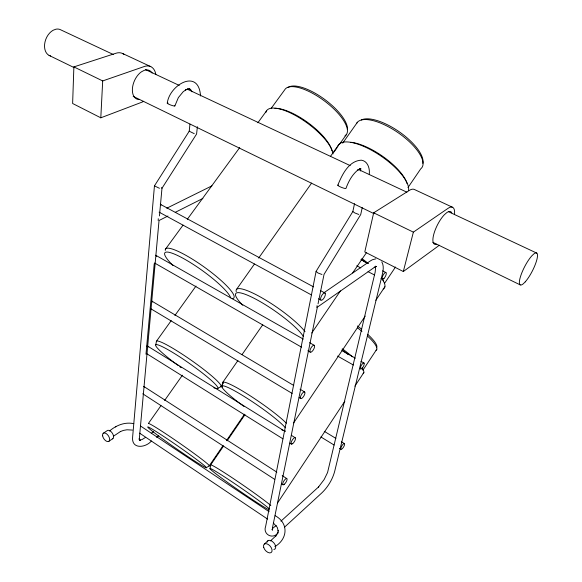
<?xml version="1.0" encoding="UTF-8"?>
<svg xmlns="http://www.w3.org/2000/svg" width="582" height="582" viewBox="0 0 582 582"><rect width="100%" height="100%" fill="white"/><g stroke="black" fill="none" stroke-linecap="round" stroke-linejoin="round"><path stroke-width="0.87" d="M200.521 95.986C198.869 67.847 169.544 84.703 167.274 103.101M123.886 54.301A19.221 12.12 -67.2 0 0 115.964 53.238L73.878 66.901L72.626 103.494L100.802 117.811L141.644 102.287A19.519 11.8 -66.7 0 0 143.71 101.29M100.802 117.811L102.694 80.927L73.878 66.901M194.25 133.664L189.23 131.197L154.448 185.869L132.623 437.082C131.321 449.602 145.74 447.842 151.407 440.996M145.987 354.205L154.237 263.697M159.446 215.958L161.985 188.262L161.338 187.63M189.201 131.343L189.965 124.119M161.985 188.262L196.585 134.02L197.393 126.73M222.084 387.183L222.928 382.141L237.914 360.549M210.051 468.83L210.749 464.778L223.532 446.067M155.787 344.879L156.434 341.248L171.203 320.638M354.525 203.685L352.838 211.55L316.091 271.365L265.647 526.346C262.613 534.087 272.332 539.659 277.658 533.388M318.048 303.84L324.05 274.348L360.716 214.562L362.244 207.585M452.614 207.308L414.319 189.456A22.327 8.075 -63.8 0 0 409.321 190.416L373.673 212.823L364.79 251.955L403.319 271.532L437.446 246.659A22.734 7.42 -63.5 0 0 439.206 245.189M403.319 271.532L413.366 232.145L447.878 208.451A22.734 7.42 -63.5 0 1 454.484 214.656M174.84 105.982L178.354 97.623L183.206 91.701L185.971 89.788L185.338 90.057L187.971 89.075L187.171 89.119L189.565 89.053L188.743 88.82L190.794 89.635L190.081 89.148L191.987 91.789M337.793 185.243C341.983 174.942 348.56 160.836 361.313 160.174C367.839 161.061 369.948 168.518 369.272 174.171M277.41 503.168L344.857 401.245M354.845 386.15L363.845 372.56M362.884 370.232L376.816 349.193M384.382 283.594L395.498 267.022M293.626 422.903L365.234 316.091M375.827 300.297L384.906 286.759M311.756 333.02L340.405 290.935M352.677 272.9L366.493 252.603M206.13 467.761A35.728 1.513 34.8 0 0 166.023 437.984A35.728 1.513 34.8 0 0 159.039 436.304A35.728 1.513 34.8 0 0 206.13 467.761L209.134 465.986L222.986 445.717M226.573 440.465L244.527 414.202M227.111 440.829L245.007 414.631M407.96 187.586L420.721 168.853A39.431 15.161 34.6 0 0 398.939 133.278A39.431 15.161 34.6 0 0 356.562 123.573M242.047 354.591L262.715 324.807M217.559 388.558L220.731 386.732L223.313 383.007M342.689 143.136L357.428 122.249M160.967 405.639L148.417 423.449A37.19 1.688 34.8 0 1 182.144 444.946A37.19 1.688 34.8 0 1 209.134 465.986M164.633 400.445L182.413 375.208M236.619 289.276L254.45 264.032M258.648 258.088L311.617 183.09M330.496 156.354L338.891 144.474M334.068 151.96L337.204 147.515M339.299 144.554L346.101 134.922M174.898 315.488L195.996 286.053M165.412 249.263L183.046 225.132M187.317 219.283L239.689 147.617M257.862 122.751L266.411 111.053M271.205 108.317L284.714 89.817A38.114 14.055 36.5 0 1 325.418 101.69A38.114 14.055 36.5 0 1 344.981 135.904M274.842 546.658C287.85 538.976 288.861 523.116 275.155 515.688M284.387 527.307L321.671 493.041C327.87 487.149 332.518 479.495 334.715 471.216L382.556 273.358C383.378 269.612 383.829 265.341 381.792 261.885M270.434 540.918L275.977 535.818L275.57 536.218L278.029 532.581L277.781 533.17L278.218 530.449L278.211 531.082L277.287 527.394L273.409 523.043M264.483 543.952L268.113 540.62M276.268 525.422L272.609 528.427M280.931 521.181L318.747 486.778L318.405 487.119L324.181 479.473L327.564 472.519L375.172 272.1L375.652 266.803M156.565 437.308L158.777 435.722M145.427 437.453L141.957 439.621L139.484 439.977L140.16 440.298L139.484 439.905L139.847 440.479L139.134 438.777L139.273 439.454L159.031 220.505L167.958 216.017M151.327 433.277L153.539 431.713M324.203 292.557L370.247 260.983L372.356 259.754L375.827 258.852M109.052 441.192L112.952 438.515M113.446 436.231L120.67 431.4L120.299 431.611L123.449 430.396L126.963 429.785L132.434 430.083M109.532 430.993C116.167 425.304 125.014 421.717 133.787 423.674M103.152 433.364L107.073 430.724A4.896 2.728 56.1 0 1 112.377 433.226A4.896 2.728 56.1 0 1 112.333 438.872M115.498 426.955L115.898 426.715M175.269 212.335L202.871 198.447M166.779 208.21L211.95 185.854M102.694 80.927L144.329 66.501A19.519 11.8 -66.7 0 1 155.86 74.569M360.047 168.904L361.073 168.904L358.978 169.246L359.902 168.962L357.443 170.322L358.126 169.82C352.219 174.505 348.531 181.38 345.984 188.35A4.394 0.684 21.5 0 1 340.914 187.135A4.394 0.684 21.5 0 1 338.302 185.069M376.285 266.483L375.514 266.396L376.423 266.44L374.233 267.429L374.91 267.022L317.372 307.143L272.522 527.576L272.427 530.18L272.005 529.336L272.405 529.824M321.97 274.478L317.976 272.987L316.091 271.365M159.468 188.299L154.448 185.869M358.788 214.467L354.838 212.961L352.838 211.55M122.526 53.471L150.774 66.632M113.483 54.577L60.877 29.908A14.07 9.647 -68.5 0 0 55.836 29.224L53.108 30.271A14.07 9.647 -68.5 0 0 44.603 44.407A14.07 9.647 -68.5 0 0 50.656 55.981M145.536 69.614L179.234 85.416M187.455 89.272L350.204 165.608M358.425 169.464L406.913 192.206M448.838 211.87L536.786 253.119M373.673 212.823L413.366 232.145M49.077 55.399L74.387 67.73M133.176 96.365L374.051 213.689M432.841 242.323L520.206 284.882M375.412 266.185L376.059 266.505M360.862 259.681L368.108 263.399M382.614 270.841L385.837 272.492M356.751 265.814L360.789 267.902M368.057 271.663L374.524 275.002M380.984 278.342L382.6 279.178M313.567 286.875L160.261 204.26A3.768 2.081 -61.8 0 1 161.076 204.995M320.326 290.52L325.112 293.102A4.11 1.608 -61.5 0 1 322.915 299.388A4.11 1.608 -61.5 0 1 320.929 297.249A4.11 1.608 -61.5 0 1 325.112 293.102M159.119 212.154L311.305 294.87M318.478 298.762L320.871 300.065M341.954 350.626L355.376 358.185M360.905 361.298L364.063 363.073A3.499 1.171 -60.6 0 1 362.113 368.282A3.499 1.171 -60.6 0 1 360.622 366.82A3.499 1.171 -60.6 0 1 364.063 363.073M337.604 356.082L353.376 365.023M156.056 255.454L303.287 339.102M309.588 342.682L314.309 345.366A3.965 1.499 -60.4 0 1 312.214 351.31A3.965 1.499 -60.4 0 1 310.235 349.556A3.965 1.499 -60.4 0 1 314.309 345.366M154.536 262.969L301.556 347.17M307.842 350.779L310.206 352.125M140.4 425.922L269.11 511.658M151.858 301.12L293.757 385.48M299.999 389.191L304.677 391.97A3.841 1.404 -59.5 0 1 302.669 397.615A3.841 1.404 -59.5 0 1 300.698 396.182A3.841 1.404 -59.5 0 1 304.677 391.97M150.432 308.525L292.128 393.41M299.141 397.615L300.698 398.546M324.269 431.335L335.894 438.406M341.314 441.709L344.413 443.593A3.31 1.04 -59.3 0 1 342.609 448.344A3.31 1.04 -59.3 0 1 341.11 447.362A3.31 1.04 -59.3 0 1 344.413 443.593M320.893 436.958L334.046 445.012M339.466 448.329L341.016 449.275M147.719 346.174L285.18 431.495M291.356 435.329L295.22 437.722M146.366 353.463L282.925 438.835M289.829 443.149L291.364 444.11M144.009 386.586L276.85 472.169M282.197 475.61L286.773 478.564M142.743 393.781L274.646 479.342M281.506 483.795L283.027 484.784M139.636 433.161L267.633 519.122M360.258 169.347L360.709 171.006M317.052 305.63A4.103 2.954 55.2 0 1 316.703 307.34M174.6 105.582A4.067 0.567 20.1 0 1 173.072 105.771A4.067 0.567 20.1 0 1 168.205 103.923A4.067 0.567 20.1 0 1 168.053 103.094M158.239 218.701A3.805 2.488 62.7 0 1 158.086 220.367M267.182 542.053A5.442 3.208 49.5 0 1 273.715 542.693A5.442 3.208 49.5 0 1 273.86 549.539M152.128 73.07A15.605 9.436 -66.7 0 0 144.19 70.371L141.39 71.841A15.605 9.436 -66.7 0 0 132.42 88.602A15.605 9.436 -66.7 0 0 139.353 99.537M436.391 244.244A18.18 5.929 -63.5 0 1 433.816 234.153A18.18 5.929 -63.5 0 1 444.43 214.671L446.852 212.568A18.18 5.929 -63.5 0 1 451.763 212.83M236.241 291.669A43.534 8.439 34.7 0 1 262.94 298.428A43.534 8.439 34.7 0 1 305.026 331.624M337.764 146.562A41.999 15.023 34.7 0 1 377.012 153.444A41.999 15.023 34.7 0 1 408.499 190.67M242.767 305.259A41.824 7.966 34.7 0 1 254.392 298.435A41.824 7.966 34.7 0 1 303.433 336.563M350.859 142.292A39.656 14.244 34.7 0 1 384.593 157.7A39.656 14.244 34.7 0 1 407.058 183.556M361.349 119.979A38.23 14.761 34.6 0 1 399.71 132.121A38.23 14.761 34.6 0 1 422.845 163.382M165.288 250.427A42.013 7.799 35.6 0 1 204.937 267.575A42.013 7.799 35.6 0 1 232.189 298.675M265.879 112.464A40.587 13.924 36.3 0 1 299.912 118.11A40.587 13.924 36.3 0 1 333.079 153.895M173.152 265.639A40.362 7.362 35.6 0 1 184.298 258.983A40.362 7.362 35.6 0 1 230.632 297.831M274.893 108.361A38.317 13.204 36.3 0 1 308.649 123.166A38.317 13.204 36.3 0 1 331.929 150.818M288.134 87.475A36.95 13.692 36.5 0 1 323.068 98.271A36.95 13.692 36.5 0 1 347.505 129.357M222.71 383.487A40.893 4.736 34.5 0 1 246.666 393.556A40.893 4.736 34.5 0 1 286.388 423.23M361.56 259.456A39.532 10.767 34.1 0 1 365.772 262.635M382.076 278.887A39.532 10.767 34.1 0 1 383.152 288.963M285.427 430.956A39.285 4.423 34.5 0 1 281.623 429.742M243.938 406.454A39.285 4.423 34.5 0 1 231.731 389.293A39.285 4.423 34.5 0 1 285.369 427.792M361.851 258.553A37.328 10.214 34.1 0 1 368.224 263.493M382.716 279.404A37.328 10.214 34.1 0 1 383.371 280.844M156.434 341.248A39.438 4.409 35 0 1 192.533 361.182A39.438 4.409 35 0 1 220.731 386.732M178.361 365.656A37.881 4.118 35 0 1 157.613 344.799A37.881 4.118 35 0 1 199.881 371.083A37.881 4.118 35 0 1 213.892 387.75M181.162 367.686A37.881 4.118 35 0 1 179.758 366.667M210.648 465.273A38.579 1.797 34.6 0 1 233.331 478.535A38.579 1.797 34.6 0 1 270.834 505.503M341.983 349.862A37.364 7.319 34 0 1 348.32 354.678M362.004 367.97A37.364 7.319 34 0 1 363.095 373.6M269.095 509.927A37.059 1.615 34.6 0 1 222.004 478.397A37.059 1.615 34.6 0 1 222.579 475.639A37.059 1.615 34.6 0 1 269.32 508.821M342.26 348.778A35.284 6.955 34 0 1 352.43 356.824M362.237 367.628A35.284 6.955 34 0 1 362.899 369.505M357.363 327.782A35.102 7.733 33.9 0 1 361.975 331.325M367.402 335.96A35.102 7.733 33.9 0 1 376.045 350.299M357.413 325.993A34.04 7.551 33.9 0 1 361.677 329.23M367.737 334.359A34.04 7.551 33.9 0 1 376.852 347.221M155.59 255.251A3.645 1.95 -60.1 0 1 156.565 256.473M151.407 300.952A3.543 1.833 -58.7 0 1 152.36 302.036M143.572 386.492A3.368 1.615 -56.5 0 1 144.496 387.336M146.737 346.13A3.448 1.717 -57.5 0 1 148.214 347.003M525.262 281.848L523.196 283.878A17.926 4.409 -62.8 0 1 520.461 276.683A17.926 4.409 -62.8 0 1 531.773 255.891L533.869 253.898A17.926 4.409 -62.8 0 1 536.4 261.274A17.926 4.409 -62.8 0 1 525.262 281.848M140.029 440.414L139.484 439.905L140.029 440.414M263.748 547.553A5.464 3.208 49.6 0 0 271.081 552.616A5.464 3.208 49.6 0 0 268.542 544.657A5.464 3.208 49.6 0 0 263.748 547.553M102.621 435.845A4.918 2.721 56.1 0 0 108.441 441.549A4.918 2.721 56.1 0 0 107.277 434.427A4.918 2.721 56.1 0 0 102.621 435.845M383.996 278.429A3.725 1.317 -62.4 0 0 386.121 272.689A3.725 1.317 -62.4 0 0 382.527 276.385A3.725 1.317 -62.4 0 0 383.996 278.429M284.365 484.231A3.638 1.229 -58 0 0 286.999 478.797A3.638 1.229 -58 0 0 283.325 481.976A3.638 1.229 -58 0 0 284.365 484.231M292.717 443.637A3.732 1.31 -58.7 0 0 295.445 438.006A3.732 1.31 -58.7 0 0 291.691 441.105A3.732 1.31 -58.7 0 0 292.717 443.637"/></g></svg>
